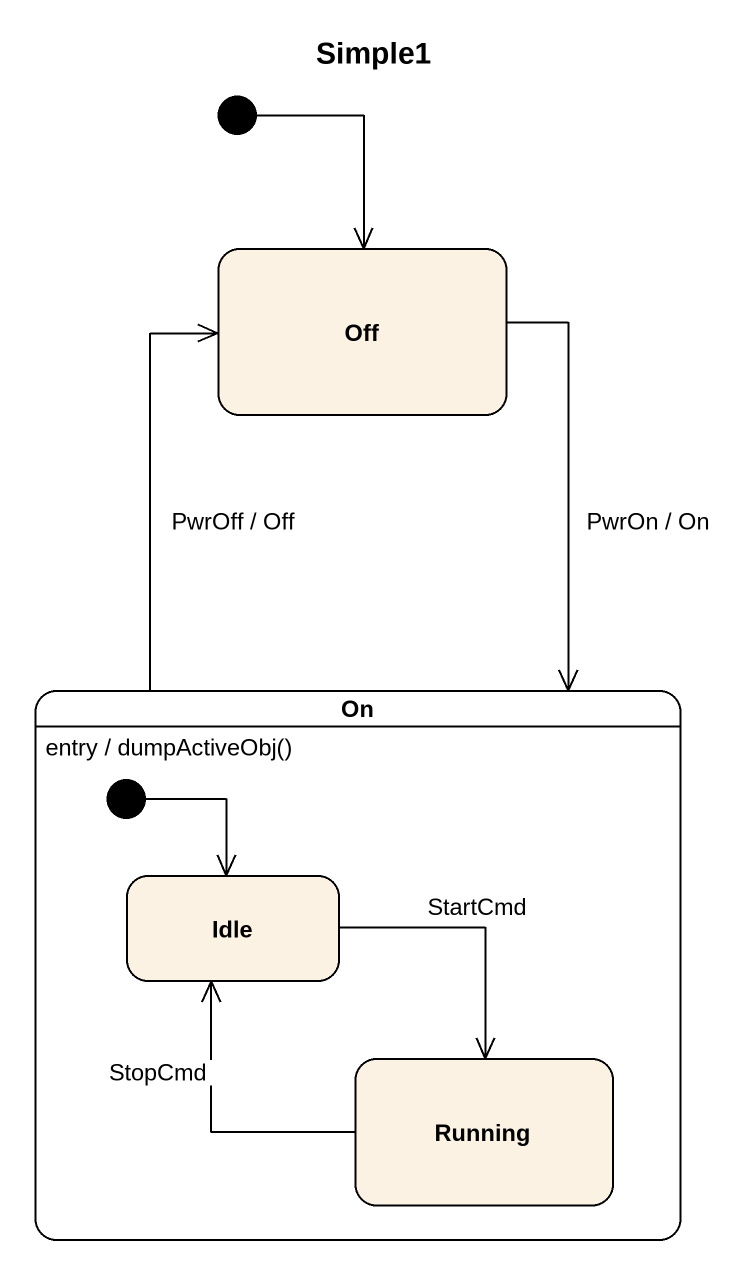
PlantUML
@startuml
title Simple1
hide empty description
state Off
state "On" as On_ {
  state Idle
  state Running
  [*] --> Idle
}
On_ : entry / dumpActiveObj()
[*] --> Off
Off --> On_ : PwrOn / On
On_ -up-> Off : PwrOff / Off
Idle --> Running : StartCmd
Running -up-> Idle : StopCmd
@enduml
